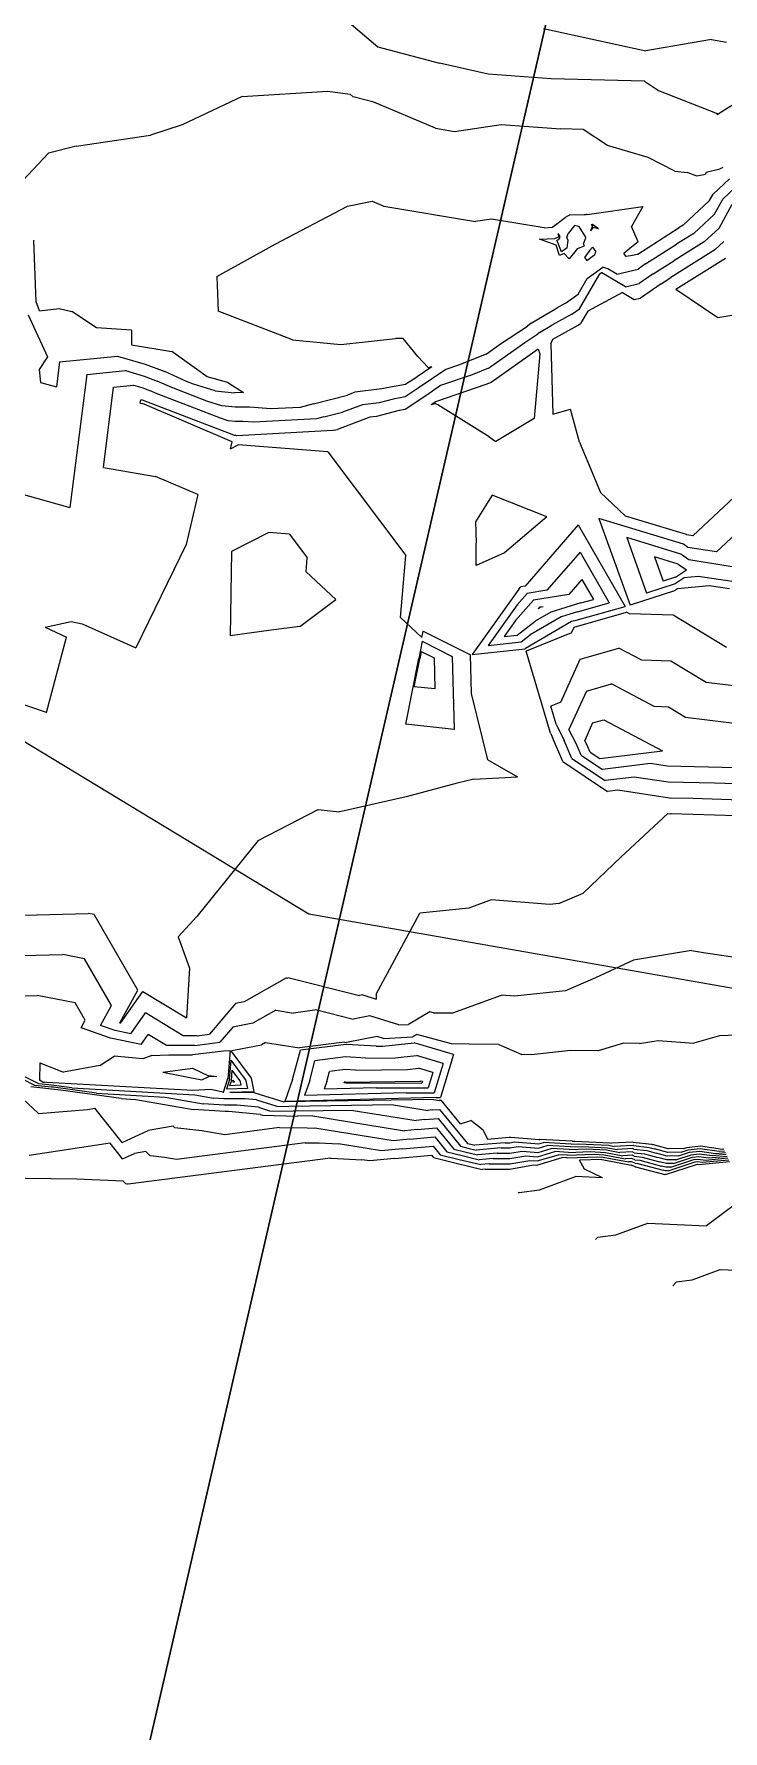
# Model space of a CAD drawing. Header units: metres. Extents: x -1120501 to 1198934, y -4928884 to 66998.
# Drawn here: x -781.3 to -688.8, y -424.5 to -196.8 of the extents above; entities that cross this region are included whole.
import ezdxf

# ---------------------------------------------------------------- set-up
doc = ezdxf.new("R2010")
doc.units = ezdxf.units.M
doc.layers.add('CL', color=5, linetype='Continuous')
doc.layers.add('Cross Sections', color=10, linetype='Continuous')
doc.layers.add('SURF2CONTOURS', color=7, linetype='Continuous', lineweight=0)

msp = doc.modelspace()

# ---------------------------------------------------------------- linework, layer by layer
at = {"color": 7, "lineweight": 0}
msp.add_circle((-684.64, 190.5), 66807.04, dxfattribs=at)
at = {"layer": 'CL', "linetype": 'Continuous', "lineweight": 0}
msp.add_lwpolyline([(-1067.58, 367.8), (-1082.93, 319.26), (-1104.11, 221.68), (-1108.39, 149.1), (-1119.85, 75.24), (-1093.53, -4.65), (-914.22, -147.32), (-825.87, -265.54), (-744.42, -314.86), (-442.72, -367.63), (-277.08, -412.37), (-43.5, -540.29), (86.31, -636.55), (247.28, -699.7), (413.51, -706.37), (555.05, -769.61), (597.29, -868.97), (635.37, -929.41), (778.63, -1023.65), (803.38, -1108.38), (824.32, -1155.97), (872.87, -1163.59)], dxfattribs=at)
at = {"layer": 'Cross Sections', "color": 1, "linetype": 'Continuous', "lineweight": 30}
msp.add_line((-774.05, -461.69), (-670.58, -13.47), dxfattribs=at)
at = {"layer": 'SURF2CONTOURS', "color": 4, "linetype": 'Continuous', "lineweight": -3}
for p, q in [((-741.13, -193.46, 255), (-735.17, -198.49, 255)), ((-735.17, -198.49, 255), (-726.89, -200.72, 255)), ((-720.37, -202.17, 255), (-726.89, -200.72, 255)), ((-711.89, -202.79, 255), (-720.37, -202.17, 255)), ((-699.38, -203.12, 255), (-711.89, -202.79, 255)), ((-699.38, -203.12, 255), (-697.48, -204.37, 255)), ((-697.48, -204.37, 255), (-689.61, -207.44, 255)), ((-686.81, -205.86, 255), (-689.59, -207.63, 255)), ((-689.61, -207.44, 255), (-689.59, -207.63, 255)), ((-690.14, -218.27, 254), (-687.94, -216.24, 254)), ((-690.62, -219.15, 254), (-690.14, -218.27, 254)), ((-748.96, -224.98, 254), (-739.25, -219.91, 254)), ((-739.25, -219.91, 254), (-735.91, -219.24, 254)), ((-735.91, -219.24, 254), (-734.37, -219.88, 254)), ((-734.37, -219.88, 254), (-722.03, -221.96, 254)), ((-707.07, -221.03, 254), (-699.6, -219.95, 254)), ((-699.6, -219.95, 254), (-701.1, -222.61, 254)), ((-694.17, -222.45, 254), (-690.62, -219.15, 254)), ((-689.35, -222.82, 253), (-687.6, -219.6, 253)), ((-719.89, -221.64, 254), (-722.03, -221.96, 254)), ((-712.84, -222.78, 254), (-719.89, -221.64, 254)), ((-712.84, -222.78, 254), (-711.72, -222.71, 254)), ((-711.71, -222.69, 254), (-711.72, -222.71, 254)), ((-711.71, -222.69, 254), (-711.69, -222.67, 254)), ((-711.69, -222.67, 254), (-710.03, -221.4, 254)), ((-709.39, -221.06, 254), (-710.03, -221.4, 254)), ((-709.39, -221.06, 254), (-709.38, -221.06, 254)), ((-709.38, -221.06, 254), (-707.44, -221, 254)), ((-707.44, -221, 254), (-707.21, -220.99, 254)), ((-707.07, -221.03, 254), (-707.21, -220.99, 254)), ((-706.35, -222.53, 254), (-706.61, -223.21, 254)), ((-706.25, -222.72, 254), (-706.61, -223.21, 254)), ((-706.48, -222.33, 254), (-706.33, -222.31, 254)), ((-706.35, -222.53, 254), (-706.48, -222.33, 254)), ((-706.33, -222.31, 254), (-705.52, -222.87, 254)), ((-706.25, -222.72, 254), (-705.52, -222.87, 254)), ((-700.21, -224.66, 254), (-701.1, -222.61, 254)), ((-700.27, -226.33, 254), (-694.69, -222.77, 254)), ((-694.17, -222.45, 254), (-694.69, -222.77, 254)), ((-691.34, -224.66, 253), (-689.35, -222.82, 253)), ((-756.76, -229.34, 254), (-748.96, -224.98, 254)), ((-700.21, -224.66, 254), (-701.32, -225.58, 254)), ((-691.34, -224.66, 253), (-695.44, -227.22, 253)), ((-701.32, -225.58, 254), (-702.13, -226.26, 254)), ((-701.84, -226.63, 254), (-702.13, -226.26, 254)), ((-700.97, -226.53, 254), (-701.84, -226.63, 254)), ((-700.35, -226.38, 254), (-700.97, -226.53, 254)), ((-700.27, -226.33, 254), (-700.35, -226.38, 254)), ((-698.18, -228.97, 253), (-695.44, -227.22, 253)), ((-695.16, -231.03, 252), (-688.5, -226.87, 252)), ((-756.76, -229.34, 254), (-756.59, -233.96, 254)), ((-708.11, -233.67, 253), (-705.38, -228.97, 253)), ((-705.38, -228.97, 253), (-705.17, -228.82, 253)), ((-705.11, -228.84, 253), (-705.17, -228.82, 253)), ((-701.91, -230.71, 253), (-705.11, -228.84, 253)), ((-698.18, -228.97, 253), (-700.06, -230.28, 253)), ((-701.91, -230.71, 253), (-700.06, -230.28, 253)), ((-695.16, -231.03, 252), (-689.54, -234.81, 252)), ((-746.61, -237.82, 254), (-756.59, -233.96, 254)), ((-709.12, -234.39, 253), (-711.81, -235.88, 253)), ((-709.12, -234.39, 253), (-708.11, -233.67, 253)), ((-689.54, -234.81, 252), (-682.08, -233.58, 252)), ((-713.46, -236.86, 253), (-711.81, -235.88, 253)), ((-746.61, -237.82, 254), (-740.13, -238.45, 254)), ((-740.13, -238.45, 254), (-732.77, -237.67, 254)), ((-731.76, -237.66, 254), (-732.77, -237.67, 254)), ((-729.79, -240.05, 254), (-731.76, -237.66, 254)), ((-720.29, -241.64, 253), (-715.43, -238.19, 253)), ((-715.43, -238.19, 253), (-713.69, -237.04, 253)), ((-713.46, -236.86, 253), (-713.69, -237.04, 253)), ((-730.86, -243.42, 254), (-727.9, -241.39, 254)), ((-728.41, -241.54, 254), (-729.79, -240.05, 254)), ((-728.41, -241.54, 254), (-727.9, -241.39, 254)), ((-774.24, -242.49, 254), (-776.5, -260.31, 254)), ((-774.24, -242.49, 254), (-769.03, -241.96, 254)), ((-769.03, -241.96, 254), (-766.53, -242.7, 254)), ((-766.53, -242.7, 254), (-764.78, -243.36, 254)), ((-762.82, -244.24, 254), (-764.78, -243.36, 254)), ((-730.86, -243.42, 254), (-731.46, -243.82, 254)), ((-722.51, -242.52, 253), (-726.73, -243.96, 253)), ((-720.29, -241.64, 253), (-722.51, -242.52, 253)), ((-767.04, -246.32, 253), (-766.99, -245.88, 253)), ((-766.99, -245.88, 253), (-766.88, -245.87, 253)), ((-766.88, -245.87, 253), (-766.83, -245.89, 253)), ((-766.83, -245.89, 253), (-766.79, -245.9, 253)), ((-766.75, -245.92, 253), (-766.79, -245.9, 253)), ((-754.47, -250.64, 253), (-766.75, -245.92, 253)), ((-758.1, -246.05, 254), (-762.82, -244.24, 254)), ((-743.81, -246.4, 254), (-739.24, -245.25, 254)), ((-738.24, -244.87, 254), (-739.24, -245.25, 254)), ((-734.61, -244.42, 254), (-738.24, -244.87, 254)), ((-733.94, -244.25, 254), (-734.61, -244.42, 254)), ((-731.46, -243.82, 254), (-733.94, -244.25, 254)), ((-728.6, -245.24, 253), (-731.51, -247.17, 253)), ((-726.73, -243.96, 253), (-728.6, -245.24, 253)), ((-767.04, -246.32, 253), (-766.76, -246.36, 253)), ((-754.73, -251.5, 253), (-766.76, -246.36, 253)), ((-756.11, -246.68, 254), (-758.1, -246.05, 254)), ((-754.3, -246.85, 254), (-756.11, -246.68, 254)), ((-752.38, -246.87, 254), (-754.3, -246.85, 254)), ((-749.51, -247.09, 254), (-752.38, -246.87, 254)), ((-745.6, -246.89, 254), (-749.51, -247.09, 254)), ((-743.81, -246.4, 254), (-745.6, -246.89, 254)), ((-736.23, -248.22, 253), (-740.56, -249.84, 253)), ((-735.35, -248.11, 253), (-736.23, -248.22, 253)), ((-732.3, -247.31, 253), (-735.35, -248.11, 253)), ((-731.51, -247.17, 253), (-732.3, -247.31, 253)), ((-741.2, -250.01, 253), (-754.09, -250.69, 253)), ((-741.02, -249.96, 253), (-741.2, -250.01, 253)), ((-741.02, -249.96, 253), (-740.56, -249.84, 253)), ((-754.94, -252.45, 253), (-754.73, -251.5, 253)), ((-754.94, -252.45, 253), (-753.92, -251.93, 253)), ((-754.38, -250.67, 253), (-754.47, -250.64, 253)), ((-754.3, -250.68, 253), (-754.38, -250.67, 253)), ((-754.22, -250.68, 253), (-754.3, -250.68, 253)), ((-754.09, -250.69, 253), (-754.22, -250.68, 253)), ((-741.87, -252.85, 253), (-753.92, -251.93, 253)), ((-741.87, -252.85, 253), (-731.38, -266.78, 253)), ((-787.77, -257.17, 254), (-776.5, -260.31, 254)), ((-694.15, -265.25, 253), (-705.48, -261.8, 253)), ((-705.48, -261.8, 253), (-701.31, -273.42, 253)), ((-683.67, -260.66, 253), (-689.68, -266.29, 253)), ((-708.26, -262.66, 253), (-715.4, -270.88, 253)), ((-708.26, -262.66, 253), (-701.95, -273.59, 253)), ((-693.54, -265.68, 253), (-694.15, -265.25, 253)), ((-689.68, -266.29, 253), (-693.54, -265.68, 253)), ((-732.13, -275.08, 253), (-731.38, -266.78, 253)), ((-694.86, -267.92, 254), (-698.03, -266.95, 254)), ((-698.03, -266.95, 254), (-696.87, -270.21, 254)), ((-695.2, -269.67, 254), (-693.72, -268.71, 254)), ((-694.86, -267.92, 254), (-693.72, -268.71, 254)), ((-716.24, -271.29, 253), (-715.96, -270.97, 253)), ((-715.4, -270.88, 253), (-715.96, -270.97, 253)), ((-707.77, -269.98, 254), (-709.52, -271.99, 254)), ((-707.77, -269.98, 254), (-706.23, -272.66, 254)), ((-695.2, -269.67, 254), (-696.87, -270.21, 254)), ((-690.7, -270.83, 253), (-694.95, -271.24, 253)), ((-687.97, -271.22, 253), (-690.7, -270.83, 253)), ((-716.24, -271.29, 253), (-722.49, -280.04, 253)), ((-716.68, -275.5, 254), (-714.27, -272.77, 254)), ((-709.52, -271.99, 254), (-714.27, -272.77, 254)), ((-707.91, -273.13, 254), (-711.96, -274.35, 254)), ((-707.91, -273.13, 254), (-706.23, -272.66, 254)), ((-695.34, -271.49, 253), (-701.31, -273.42, 253)), ((-694.95, -271.24, 253), (-695.34, -271.49, 253)), ((-729.24, -277.76, 253), (-732.13, -275.08, 253)), ((-716.68, -275.5, 254), (-718.2, -277.63, 254)), ((-711.96, -274.35, 254), (-714.06, -275.58, 254)), ((-708.85, -275.52, 253), (-709.15, -275.61, 253)), ((-708.85, -275.52, 253), (-701.95, -273.59, 253)), ((-708.8, -276.38, 253), (-701.79, -274.37, 253)), ((-701.39, -274.58, 253), (-701.79, -274.37, 253)), ((-695.53, -274.78, 253), (-701.39, -274.58, 253)), ((-688.34, -279.11, 253), (-695.53, -274.78, 253)), ((-729.24, -277.76, 253), (-729.07, -276.91, 253)), ((-729.07, -276.91, 253), (-722.72, -280.11, 253)), ((-718.2, -277.63, 254), (-716.47, -277.45, 254)), ((-716.47, -277.45, 254), (-714.06, -275.58, 254)), ((-709.15, -275.61, 253), (-715.34, -279.23, 253)), ((-709.15, -277.16, 253), (-715.23, -279.62, 253)), ((-709.15, -277.16, 253), (-708.8, -276.38, 253)), ((-729.32, -279.66, 254), (-729.51, -280.64, 254)), ((-729.32, -279.66, 254), (-727.6, -280.52, 254)), ((-722.58, -285.29, 253), (-722.72, -280.11, 253)), ((-722.49, -280.04, 253), (-715.39, -279.27, 253)), ((-715.39, -279.27, 253), (-715.34, -279.23, 253)), ((-712, -290.6, 253), (-715.23, -279.62, 253)), ((-730.26, -284.39, 254), (-729.51, -280.64, 254)), ((-727.6, -280.52, 254), (-727.5, -284.68, 254)), ((-727.5, -284.68, 254), (-730.26, -284.39, 254)), ((-707.15, -284.95, 254), (-703.8, -283.99, 254)), ((-698.06, -287.04, 254), (-703.8, -283.99, 254)), ((-720.41, -294.2, 253), (-722.58, -285.29, 253)), ((-707.15, -284.95, 254), (-709.5, -290.13, 254)), ((-696.16, -287.1, 254), (-698.06, -287.04, 254)), ((-693.84, -288.5, 254), (-696.16, -287.1, 254)), ((-685.13, -289.59, 254), (-693.84, -288.5, 254)), ((-712, -290.6, 253), (-711.72, -291.17, 253)), ((-710.33, -294.42, 253), (-711.72, -291.17, 253)), ((-708.55, -292.01, 254), (-709.5, -290.13, 254)), ((-707.88, -293.57, 254), (-708.55, -292.01, 254)), ((-707.88, -293.57, 254), (-705.01, -295.49, 254)), ((-720.41, -294.2, 253), (-716.42, -296.45, 253)), ((-710.33, -294.42, 253), (-704.31, -298.44, 253)), ((-698.56, -294.7, 254), (-705.01, -295.49, 254)), ((-696.33, -295.03, 254), (-698.56, -294.7, 254)), ((-687.09, -295.28, 254), (-696.33, -295.03, 254)), ((-724.53, -297.32, 253), (-731.37, -299.14, 253)), ((-722.28, -296.79, 253), (-724.53, -297.32, 253)), ((-722.28, -296.79, 253), (-716.42, -296.45, 253)), ((-702.94, -298.27, 253), (-704.31, -298.44, 253)), ((-696.02, -299.31, 253), (-702.94, -298.27, 253)), ((-731.37, -299.14, 253), (-739.84, -301.08, 253)), ((-692.9, -299.39, 253), (-696.02, -299.31, 253)), ((-686.44, -299.6, 253), (-692.9, -299.39, 253)), ((-751.2, -305, 253), (-743.18, -300.83, 253)), ((-743.18, -300.83, 253), (-740.35, -301.16, 253)), ((-739.84, -301.08, 253), (-740.35, -301.16, 253)), ((-751.2, -305, 253), (-759.46, -315.19, 253)), ((-786.1, -315.12, 253), (-774.03, -314.79, 253)), ((-773.25, -314.94, 253), (-774.03, -314.79, 253)), ((-767.37, -325.11, 253), (-773.25, -314.94, 253)), ((-761.96, -317.92, 253), (-759.46, -315.19, 253)), ((-761.96, -317.92, 253), (-760.44, -322.14, 253)), ((-700.84, -321.07, 252), (-705.92, -323.46, 252)), ((-693.06, -319.78, 252), (-700.84, -321.07, 252)), ((-693.06, -319.78, 252), (-691.19, -320.08, 252)), ((-691.19, -320.08, 252), (-685.05, -320.97, 252)), ((-760.44, -322.14, 253), (-760.83, -328.82, 253)), ((-769.78, -329.49, 253), (-767.37, -325.11, 253)), ((-769.7, -329.51, 253), (-766.72, -325.26, 253)), ((-766.72, -325.26, 253), (-760.83, -328.82, 253)), ((-709.96, -325.17, 252), (-716.81, -325.89, 252)), ((-705.92, -323.46, 252), (-709.96, -325.17, 252)), ((-783.22, -325.86, 252), (-780.88, -325.8, 252)), ((-775.8, -326.79, 252), (-780.88, -325.8, 252)), ((-774.44, -329.14, 252), (-775.8, -326.79, 252)), ((-748.84, -327.79, 252), (-751.92, -329.54, 252)), ((-748.84, -327.79, 252), (-746.48, -328.16, 252)), ((-743.34, -327.75, 252), (-746.48, -328.16, 252)), ((-743.34, -327.75, 252), (-738.49, -328.97, 252)), ((-725.08, -328.14, 252), (-718.55, -325.76, 252)), ((-716.81, -325.89, 252), (-718.55, -325.76, 252)), ((-775, -330.15, 252), (-774.44, -329.14, 252)), ((-771.06, -331.52, 252), (-775, -330.15, 252)), ((-769.74, -329.5, 253), (-769.78, -329.49, 253)), ((-769.7, -329.51, 253), (-769.74, -329.5, 253)), ((-754.64, -330.05, 252), (-756.37, -332.09, 252)), ((-751.92, -329.54, 252), (-754.64, -330.05, 252)), ((-736.21, -328.52, 252), (-738.49, -328.97, 252)), ((-732.35, -329.76, 252), (-736.21, -328.52, 252)), ((-732.35, -329.76, 252), (-731.03, -329.68, 252)), ((-728.18, -327.99, 252), (-731.03, -329.68, 252)), ((-727.69, -328.13, 252), (-728.18, -327.99, 252)), ((-727.69, -328.13, 252), (-725.08, -328.14, 252)), ((-766.91, -332.37, 252), (-771.06, -331.52, 252)), ((-766.91, -332.37, 252), (-765.97, -331.03, 252)), ((-763.53, -332.5, 252), (-765.97, -331.03, 252)), ((-759.71, -332.51, 252), (-756.37, -332.09, 252)), ((-759.71, -332.51, 252), (-763.53, -332.5, 252)), ((-755.05, -337.09, 252), (-754.86, -334.47, 252)), ((-752.92, -337.06, 252), (-754.86, -334.47, 252)), ((-744.3, -337.21, 252), (-743.6, -334.58, 252)), ((-739.48, -334.06, 252), (-743.6, -334.58, 252)), ((-736.76, -334.21, 252), (-739.48, -334.06, 252)), ((-736.76, -334.21, 252), (-732.84, -334.16, 252)), ((-732.84, -334.16, 252), (-729.98, -333.87, 252)), ((-726.4, -334.92, 252), (-729.98, -333.87, 252)), ((-780.67, -337.65, 252), (-783.08, -336.45, 252)), ((-764, -336.1, 251), (-760.02, -335.58, 251)), ((-764, -336.1, 251), (-758.79, -337.11, 251)), ((-760.02, -335.58, 251), (-757.89, -336.6, 251)), ((-758.79, -337.11, 251), (-757.84, -336.66, 251)), ((-757.89, -336.6, 251), (-757.83, -336.6, 251)), ((-756.77, -336.73, 251), (-757.84, -336.66, 251)), ((-756.77, -336.73, 251), (-757.83, -336.6, 251)), ((-726.4, -334.92, 252), (-727.59, -338.86, 252)), ((-778.15, -338.46, 253), (-781.75, -338.08, 253)), ((-779.76, -337.74, 252), (-780.67, -337.65, 252)), ((-779.31, -337.78, 252), (-779.76, -337.74, 252)), ((-776.25, -338.21, 252), (-779.31, -337.78, 252)), ((-778.05, -338.47, 253), (-778.15, -338.46, 253)), ((-769.61, -339.65, 253), (-778.05, -338.47, 253)), ((-776.25, -338.21, 252), (-759.74, -339.12, 252)), ((-759.74, -339.12, 252), (-757.23, -339.57, 252)), ((-755.05, -337.09, 252), (-755.48, -338.37, 252)), ((-752.67, -338.29, 252), (-755.48, -338.37, 252)), ((-754.59, -337.36, 253), (-754.62, -337.45, 253)), ((-754.43, -337.44, 253), (-754.62, -337.45, 253)), ((-754.59, -337.36, 253), (-754.58, -337.18, 253)), ((-754.45, -337.36, 253), (-754.58, -337.18, 253)), ((-754.45, -337.36, 253), (-754.43, -337.44, 253)), ((-752.92, -337.06, 252), (-752.67, -338.29, 252)), ((-744.3, -337.21, 252), (-745.01, -339.21, 252)), ((-731.37, -338.85, 252), (-745.01, -339.21, 252)), ((-739.69, -337.49, 253), (-739.7, -337.54, 253)), ((-739.4, -337.53, 253), (-739.7, -337.54, 253)), ((-739.69, -337.49, 253), (-739.67, -337.44, 253)), ((-739.58, -337.42, 253), (-739.67, -337.44, 253)), ((-739.52, -337.43, 253), (-739.58, -337.42, 253)), ((-739.52, -337.43, 253), (-729.53, -337.3, 253)), ((-739.4, -337.53, 253), (-729.24, -337.57, 253)), ((-731.37, -338.85, 252), (-727.59, -338.86, 252)), ((-729.53, -337.3, 253), (-729.38, -337.29, 253)), ((-729.18, -337.35, 253), (-729.38, -337.29, 253)), ((-729.18, -337.35, 253), (-729.24, -337.57, 253)), ((-769.61, -339.65, 253), (-767.65, -339.76, 253)), ((-767.65, -339.76, 253), (-759.96, -341.11, 253)), ((-755.66, -341.38, 253), (-759.96, -341.11, 253)), ((-755.82, -339.66, 252), (-757.23, -339.57, 252)), ((-752.95, -339.69, 252), (-755.82, -339.66, 252)), ((-755.2, -341.39, 253), (-755.66, -341.38, 253)), ((-750.94, -341.76, 253), (-755.2, -341.39, 253)), ((-751.43, -339.83, 252), (-752.95, -339.69, 252)), ((-751.43, -339.83, 252), (-748.72, -340.67, 252)), ((-748.72, -340.67, 252), (-747.12, -340.71, 252)), ((-733.04, -340.49, 252), (-747.12, -340.71, 252)), ((-733.04, -340.49, 252), (-728.45, -341.24, 252)), ((-727.82, -341.17, 252), (-728.45, -341.24, 252)), ((-727.82, -341.17, 252), (-726.86, -341.09, 252)), ((-726.86, -341.09, 252), (-723.13, -345.66, 252)), ((-750.94, -341.76, 253), (-750.63, -341.86, 253)), ((-750.63, -341.86, 253), (-745.93, -341.98, 253)), ((-743.89, -341.95, 253), (-745.93, -341.98, 253)), ((-743.89, -341.95, 253), (-731.57, -343.95, 253)), ((-729.87, -343.77, 253), (-731.57, -343.95, 253)), ((-729.87, -343.77, 253), (-727.3, -343.55, 253)), ((-727.3, -343.55, 253), (-724.96, -346.42, 253)), ((-771.08, -345.64, 254), (-781.96, -347.28, 254)), ((-769.41, -347.73, 254), (-771.08, -345.64, 254)), ((-744.93, -345.6, 254), (-762.19, -347.81, 254)), ((-744.93, -345.6, 254), (-743.03, -345.6, 254)), ((-743.03, -345.6, 254), (-740.46, -345.72, 254)), ((-734.68, -346.66, 254), (-740.46, -345.72, 254)), ((-731.91, -346.37, 254), (-727.74, -346.01, 254)), ((-727.74, -346.01, 254), (-726.79, -347.17, 254)), ((-723.13, -345.66, 252), (-722.68, -345.77, 252)), ((-722.68, -345.77, 252), (-722.16, -345.9, 252)), ((-718.07, -345.56, 252), (-722.16, -345.9, 252)), ((-718.07, -345.56, 252), (-717.43, -345.56, 252)), ((-717.43, -345.56, 252), (-716.81, -345.45, 252)), ((-716.81, -345.45, 252), (-713.56, -345.72, 252)), ((-713.56, -345.72, 252), (-712.92, -345.53, 252)), ((-709.2, -345.74, 252), (-712.92, -345.53, 252)), ((-709.2, -345.74, 252), (-708.21, -345.7, 252)), ((-708.21, -345.7, 252), (-704.17, -345.91, 252)), ((-704.17, -345.91, 252), (-703.43, -346.05, 252)), ((-700.95, -345.92, 252), (-703.43, -346.05, 252)), ((-700.85, -345.96, 252), (-700.95, -345.92, 252)), ((-700.85, -345.96, 252), (-698.74, -346.2, 252)), ((-769.41, -347.73, 254), (-767.82, -347, 254)), ((-766.28, -346.74, 254), (-767.82, -347, 254)), ((-766.28, -346.74, 254), (-765.7, -347.33, 254)), ((-763.79, -347.53, 254), (-765.7, -347.33, 254)), ((-762.19, -347.81, 254), (-763.79, -347.53, 254)), ((-731.91, -346.37, 254), (-734.68, -346.66, 254)), ((-726.79, -347.17, 254), (-724.25, -347.81, 254)), ((-724.96, -346.42, 253), (-723.46, -346.79, 253)), ((-724.25, -347.81, 254), (-721.35, -348.5, 254)), ((-723.46, -346.79, 253), (-721.76, -347.2, 253)), ((-719.14, -346.98, 253), (-721.76, -347.2, 253)), ((-720.21, -348.41, 254), (-721.35, -348.5, 254)), ((-720.21, -348.41, 254), (-717.45, -348.41, 254)), ((-719.14, -346.98, 253), (-717.44, -346.98, 253)), ((-717.45, -348.41, 254), (-714.77, -347.93, 254)), ((-717.44, -346.98, 253), (-715.79, -346.69, 253)), ((-715.79, -346.69, 253), (-713.66, -346.87, 253)), ((-714.77, -347.93, 254), (-713.76, -348.01, 254)), ((-713.76, -348.01, 254), (-710.91, -347.17, 254)), ((-713.66, -346.87, 253), (-711.91, -346.35, 253)), ((-709.44, -346.48, 253), (-711.91, -346.35, 253)), ((-709.68, -347.23, 254), (-710.91, -347.17, 254)), ((-709.68, -347.23, 254), (-706.13, -347.11, 254)), ((-709.44, -346.48, 253), (-707.17, -346.4, 253)), ((-705.08, -347.81, 255), (-708.1, -347.92, 255)), ((-707.42, -349.1, 255), (-708.1, -347.92, 255)), ((-707.17, -346.4, 253), (-704.46, -346.54, 253)), ((-706.13, -347.11, 254), (-704.76, -347.18, 254)), ((-705.08, -347.81, 255), (-705.05, -347.81, 255)), ((-705.05, -347.81, 255), (-701.14, -348.57, 255)), ((-704.76, -347.18, 254), (-701.9, -347.73, 254)), ((-704.46, -346.54, 253), (-702.67, -346.89, 253)), ((-701.01, -346.8, 253), (-702.67, -346.89, 253)), ((-701.06, -347.68, 254), (-701.9, -347.73, 254)), ((-700.68, -347.84, 254), (-701.06, -347.68, 254)), ((-700.77, -346.9, 253), (-701.01, -346.8, 253)), ((-700.77, -346.9, 253), (-699.36, -347.06, 253)), ((-700.68, -347.84, 254), (-699.97, -347.92, 254)), ((-699.97, -347.92, 254), (-697.1, -348.69, 254)), ((-699.36, -347.06, 253), (-697.57, -347.54, 253)), ((-698.74, -346.2, 252), (-698.03, -346.39, 252)), ((-696.25, -346.87, 252), (-698.03, -346.39, 252)), ((-696.37, -347.86, 253), (-697.57, -347.54, 253)), ((-695.14, -347.84, 253), (-696.37, -347.86, 253)), ((-694.44, -346.84, 252), (-696.25, -346.87, 252)), ((-695.84, -348.84, 254), (-692.75, -347.82, 254)), ((-695.14, -347.84, 253), (-693.12, -347.17, 253)), ((-694.44, -346.84, 252), (-693.49, -346.52, 252)), ((-693.49, -346.52, 252), (-691.89, -346.34, 252)), ((-693.12, -347.17, 253), (-692.02, -347.05, 253)), ((-692.75, -347.82, 254), (-692.14, -347.75, 254)), ((-692.14, -347.75, 254), (-691.18, -347.89, 254)), ((-692.09, -348.48, 255), (-687.95, -348.08, 255)), ((-692.02, -347.05, 253), (-690.27, -347.3, 253)), ((-691.89, -346.34, 252), (-689.36, -346.71, 252)), ((-691.18, -347.89, 254), (-688.17, -347.6, 254)), ((-690.27, -347.3, 253), (-688.39, -347.12, 253)), ((-689.36, -346.71, 252), (-688.61, -346.64, 252)), ((-713.47, -351.89, 255), (-708.63, -350.12, 255)), ((-705.01, -350.28, 255), (-708.63, -350.12, 255)), ((-705.01, -350.28, 255), (-707.42, -349.1, 255)), ((-701.12, -348.57, 255), (-701.14, -348.57, 255)), ((-700.6, -348.78, 255), (-701.12, -348.57, 255)), ((-700.6, -348.78, 255), (-700.59, -348.78, 255)), ((-700.59, -348.78, 255), (-696.64, -349.83, 255)), ((-696.48, -348.86, 254), (-697.1, -348.69, 254)), ((-696.59, -349.85, 255), (-696.64, -349.83, 255)), ((-696.54, -349.85, 255), (-696.59, -349.85, 255)), ((-696.54, -349.85, 255), (-692.39, -348.47, 255)), ((-695.84, -348.84, 254), (-696.48, -348.86, 254)), ((-692.39, -348.47, 255), (-692.27, -348.46, 255)), ((-692.27, -348.46, 255), (-692.09, -348.48, 255)), ((-716.2, -352.25, 255), (-716.3, -352.35, 255)), ((-716.2, -352.25, 255), (-713.47, -351.89, 255)), ((-695.07, -364.23, 256), (-695.58, -364.78, 256)), ((-695.07, -364.23, 256), (-692.95, -363.95, 256)), ((-692.95, -363.95, 256), (-689.19, -362.58, 256)), ((-689.19, -362.58, 256), (-682.33, -362.88, 256))]:
    msp.add_line(p, q, dxfattribs=at)
at = {"layer": 'SURF2CONTOURS', "color": 2, "linetype": 'Continuous', "lineweight": -3}
for p, q in [((-712.94, -196.07, 255.5), (-699.19, -199.05, 255.5)), ((-690.38, -197.54, 255.5), (-699.19, -199.05, 255.5)), ((-690.38, -197.54, 255.5), (-688.37, -197.9, 255.5)), ((-753.35, -205.19, 254.5), (-741.87, -204.44, 254.5)), ((-741.87, -204.44, 254.5), (-738.88, -204.84, 254.5)), ((-738.88, -204.84, 254.5), (-738.45, -205.21, 254.5)), ((-753.35, -205.19, 254.5), (-761.4, -208.96, 254.5)), ((-735.7, -205.95, 254.5), (-738.45, -205.21, 254.5)), ((-727.41, -209.42, 254.5), (-735.7, -205.95, 254.5)), ((-761.4, -208.96, 254.5), (-765.69, -210.36, 254.5)), ((-727.41, -209.42, 254.5), (-724.85, -209.85, 254.5)), ((-724.85, -209.85, 254.5), (-718.62, -208.93, 254.5)), ((-718.62, -208.93, 254.5), (-710.61, -209.52, 254.5)), ((-775.63, -211.82, 254.5), (-765.69, -210.36, 254.5)), ((-707.61, -209.6, 254.5), (-710.61, -209.52, 254.5)), ((-704.32, -211.76, 254.5), (-707.61, -209.6, 254.5)), ((-698.88, -213.37, 254.5), (-704.32, -211.76, 254.5)), ((-783.47, -217.15, 254.5), (-779.36, -212.76, 254.5)), ((-775.63, -211.82, 254.5), (-779.36, -212.76, 254.5)), ((-695.3, -215.21, 254.5), (-698.88, -213.37, 254.5)), ((-695.3, -215.21, 254.5), (-693.63, -215.38, 254.5)), ((-692.99, -215.6, 254.5), (-693.63, -215.38, 254.5)), ((-692.99, -215.6, 254.5), (-692.35, -215.83, 254.5)), ((-692.35, -215.83, 254.5), (-691.17, -215.59, 254.5)), ((-691.11, -215.31, 254.5), (-691.17, -215.59, 254.5)), ((-691.11, -215.31, 254.5), (-689.27, -214.88, 254.5)), ((-689.27, -214.88, 254.5), (-688.82, -214.67, 254.5)), ((-688.87, -218.94, 253.5), (-687.16, -217.35, 253.5)), ((-689.99, -220.98, 253.5), (-688.87, -218.94, 253.5)), ((-708.75, -222.48, 253.5), (-709.63, -223.55, 253.5)), ((-708.17, -222.6, 253.5), (-708.75, -222.48, 253.5)), ((-708.17, -222.6, 253.5), (-707.26, -224.13, 253.5)), ((-692.75, -223.56, 253.5), (-689.99, -220.98, 253.5)), ((-781.02, -232.73, 254.5), (-781.32, -224.44, 254.5)), ((-713.48, -224.32, 253.5), (-711.41, -224.21, 253.5)), ((-711.23, -225.13, 253.5), (-713.48, -224.32, 253.5)), ((-711.41, -224.21, 253.5), (-710.87, -224, 253.5)), ((-710.77, -226.49, 253.5), (-711.23, -225.13, 253.5)), ((-711.14, -224.49, 253.5), (-710.71, -224.19, 253.5)), ((-711, -224.75, 253.5), (-711.14, -224.49, 253.5)), ((-710.51, -226.03, 253.5), (-711, -224.75, 253.5)), ((-710.98, -223.56, 253.5), (-710.87, -224, 253.5)), ((-710.98, -223.56, 253.5), (-710.75, -223.98, 253.5)), ((-710.71, -224.19, 253.5), (-710.75, -223.98, 253.5)), ((-709.78, -224.11, 253.5), (-709.63, -223.55, 253.5)), ((-709.63, -224.5, 253.5), (-709.78, -224.11, 253.5)), ((-709.76, -225.5, 253.5), (-709.63, -224.5, 253.5)), ((-708.34, -225.59, 253.5), (-707.4, -225.22, 253.5)), ((-707.57, -224.94, 253.5), (-707.26, -224.13, 253.5)), ((-707.4, -225.22, 253.5), (-707.57, -224.94, 253.5)), ((-706.36, -225.39, 253.5), (-706.69, -225.81, 253.5)), ((-706.36, -225.39, 253.5), (-705.9, -226.03, 253.5)), ((-699.23, -227.65, 253.5), (-695.06, -225, 253.5)), ((-692.75, -223.56, 253.5), (-695.06, -225, 253.5)), ((-689.92, -225.77, 252.5), (-688.72, -224.65, 252.5)), ((-710.17, -226.22, 253.5), (-710.77, -226.49, 253.5)), ((-709.76, -225.5, 253.5), (-710.51, -226.03, 253.5)), ((-710.17, -226.22, 253.5), (-709.46, -226.95, 253.5)), ((-708.34, -225.59, 253.5), (-709.46, -226.95, 253.5)), ((-706.69, -225.81, 253.5), (-707.41, -226.76, 253.5)), ((-707.41, -226.76, 253.5), (-707.09, -227.17, 253.5)), ((-707.09, -227.17, 253.5), (-706.04, -226.36, 253.5)), ((-706.04, -226.36, 253.5), (-705.9, -226.03, 253.5)), ((-699.23, -227.65, 253.5), (-700.21, -228.33, 253.5)), ((-689.92, -225.77, 252.5), (-695.82, -229.45, 252.5)), ((-708.26, -231.68, 253.5), (-707.06, -229.61, 253.5)), ((-707.06, -229.61, 253.5), (-704.96, -228.07, 253.5)), ((-704.29, -228.31, 253.5), (-704.96, -228.07, 253.5)), ((-703.09, -229.01, 253.5), (-704.29, -228.31, 253.5)), ((-703.09, -229.01, 253.5), (-700.21, -228.33, 253.5)), ((-697.14, -230.29, 252.5), (-695.82, -229.45, 252.5)), ((-709.98, -232.91, 253.5), (-708.26, -231.68, 253.5)), ((-702.33, -231.48, 252.5), (-706.99, -233.99, 252.5)), ((-702.33, -231.48, 252.5), (-700.73, -232.42, 252.5)), ((-700.73, -232.42, 252.5), (-699.92, -232.22, 252.5)), ((-697.14, -230.29, 252.5), (-699.92, -232.22, 252.5)), ((-782.08, -234.48, 254.5), (-779.5, -240.11, 254.5)), ((-780.59, -233.95, 254.5), (-781.02, -232.73, 254.5)), ((-780.59, -233.95, 254.5), (-777.91, -233.63, 254.5)), ((-777.91, -233.63, 254.5), (-776.24, -234.03, 254.5)), ((-772.94, -236.2, 254.5), (-776.24, -234.03, 254.5)), ((-714.56, -235.6, 253.5), (-711.1, -233.53, 253.5)), ((-709.98, -232.91, 253.5), (-711.1, -233.53, 253.5)), ((-706.99, -233.99, 252.5), (-707.95, -235.65, 252.5)), ((-768.21, -236.55, 254.5), (-772.94, -236.2, 254.5)), ((-768.21, -236.55, 254.5), (-768.2, -238.52, 254.5)), ((-718.7, -238.38, 253.5), (-715.05, -235.98, 253.5)), ((-714.56, -235.6, 253.5), (-715.05, -235.98, 253.5)), ((-711.67, -237.75, 252.5), (-708.26, -235.87, 252.5)), ((-708.26, -235.87, 252.5), (-707.95, -235.65, 252.5)), ((-768.2, -238.52, 254.5), (-762.8, -239.39, 254.5)), ((-720.61, -239.74, 253.5), (-718.7, -238.38, 253.5)), ((-713.66, -239.06, 252.5), (-719.96, -243.54, 252.5)), ((-713.66, -239.06, 252.5), (-713.41, -239.71, 252.5)), ((-711.93, -238.38, 252.5), (-711.67, -237.75, 252.5)), ((-711.93, -238.38, 252.5), (-711.66, -247.79, 252.5)), ((-779.5, -240.11, 254.5), (-780.62, -241.83, 254.5)), ((-777.87, -240.79, 254.5), (-778.29, -244.14, 254.5)), ((-777.87, -240.79, 254.5), (-770.11, -240.01, 254.5)), ((-770.11, -240.01, 254.5), (-766.38, -241.11, 254.5)), ((-766.38, -241.11, 254.5), (-763.77, -242.09, 254.5)), ((-758.07, -242.77, 254.5), (-762.8, -239.39, 254.5)), ((-724.35, -241.22, 253.5), (-726.03, -241.79, 253.5)), ((-720.61, -239.74, 253.5), (-724.35, -241.22, 253.5)), ((-713.41, -239.71, 252.5), (-714.17, -248.4, 252.5)), ((-780.62, -241.83, 254.5), (-780.42, -243.55, 254.5)), ((-780.42, -243.55, 254.5), (-778.29, -244.14, 254.5)), ((-760.85, -243.4, 254.5), (-763.77, -242.09, 254.5)), ((-759.91, -243.76, 254.5), (-760.85, -243.4, 254.5)), ((-755.29, -243.53, 254.5), (-758.07, -242.77, 254.5)), ((-755.29, -243.53, 254.5), (-753.21, -244.88, 254.5)), ((-726.03, -241.79, 253.5), (-729.73, -244.33, 253.5)), ((-719.96, -243.54, 252.5), (-720.68, -243.82, 252.5)), ((-771.98, -254.95, 253.5), (-770.62, -244.18, 253.5)), ((-770.62, -244.18, 253.5), (-767.96, -243.92, 253.5)), ((-767.96, -243.92, 253.5), (-766.68, -244.29, 253.5)), ((-766.68, -244.29, 253.5), (-765.79, -244.63, 253.5)), ((-764.78, -245.08, 253.5), (-765.79, -244.63, 253.5)), ((-756.28, -248.35, 253.5), (-764.78, -245.08, 253.5)), ((-756.98, -244.69, 254.5), (-759.91, -243.76, 254.5)), ((-756.98, -244.69, 254.5), (-754.39, -244.93, 254.5)), ((-753.21, -244.88, 254.5), (-754.39, -244.93, 254.5)), ((-733.12, -245.78, 253.5), (-734.98, -246.27, 253.5)), ((-731.49, -245.49, 253.5), (-733.12, -245.78, 253.5)), ((-729.73, -244.33, 253.5), (-731.49, -245.49, 253.5)), ((-720.68, -243.82, 252.5), (-727.44, -246.13, 252.5)), ((-742.42, -248.18, 253.5), (-743.4, -248.45, 253.5)), ((-742.42, -248.18, 253.5), (-739.9, -247.54, 253.5)), ((-737.23, -246.55, 253.5), (-739.9, -247.54, 253.5)), ((-734.98, -246.27, 253.5), (-737.23, -246.55, 253.5)), ((-728.02, -246.52, 252.5), (-727.47, -246.15, 252.5)), ((-728.02, -246.52, 252.5), (-727.46, -246.37, 252.5)), ((-727.44, -246.13, 252.5), (-727.47, -246.15, 252.5)), ((-727.12, -246.53, 252.5), (-727.46, -246.37, 252.5)), ((-720.21, -250.85, 252.5), (-727.12, -246.53, 252.5)), ((-711.66, -247.79, 252.5), (-709.31, -247.12, 252.5)), ((-708.11, -251.57, 252.5), (-709.31, -247.12, 252.5)), ((-755.25, -248.68, 253.5), (-756.28, -248.35, 253.5)), ((-754.3, -248.77, 253.5), (-755.25, -248.68, 253.5)), ((-753.3, -248.77, 253.5), (-754.3, -248.77, 253.5)), ((-751.8, -248.89, 253.5), (-753.3, -248.77, 253.5)), ((-743.4, -248.45, 253.5), (-751.8, -248.89, 253.5)), ((-714.17, -248.4, 252.5), (-719.31, -251.46, 252.5)), ((-720.21, -250.85, 252.5), (-719.31, -251.46, 252.5)), ((-708.11, -251.57, 252.5), (-705.29, -258.3, 252.5)), ((-771.98, -254.95, 253.5), (-765.01, -256.15, 253.5)), ((-759.33, -258.58, 253.5), (-765.01, -256.15, 253.5)), ((-683.38, -255.22, 252.5), (-692.89, -264.13, 252.5)), ((-759.33, -258.58, 253.5), (-760.87, -265.29, 253.5)), ((-719.8, -258.66, 252.5), (-722.03, -262.24, 252.5)), ((-712.49, -261.56, 252.5), (-719.8, -258.66, 252.5)), ((-705.29, -258.3, 252.5), (-701.97, -261.43, 252.5)), ((-712.49, -261.56, 252.5), (-718.14, -266.4, 252.5)), ((-701.97, -261.43, 252.5), (-693.79, -263.92, 252.5)), ((-749.78, -263.68, 253.5), (-754.79, -266.21, 253.5)), ((-747.03, -263.89, 253.5), (-749.78, -263.68, 253.5)), ((-747.03, -263.89, 253.5), (-744.63, -267.07, 253.5)), ((-722.03, -262.24, 252.5), (-721.97, -265.08, 252.5)), ((-693.67, -264.01, 252.5), (-693.79, -263.92, 252.5)), ((-692.89, -264.13, 252.5), (-693.67, -264.01, 252.5)), ((-760.87, -265.29, 253.5), (-767.62, -279.16, 253.5)), ((-754.79, -266.21, 253.5), (-755, -277.53, 253.5)), ((-721.98, -268.1, 252.5), (-721.97, -265.08, 252.5)), ((-718.14, -266.4, 252.5), (-721.98, -268.1, 252.5)), ((-708.02, -266.32, 253.5), (-712.46, -271.44, 253.5)), ((-708.02, -266.32, 253.5), (-704.09, -273.12, 253.5)), ((-694.5, -266.59, 253.5), (-701.75, -264.37, 253.5)), ((-701.75, -264.37, 253.5), (-699.09, -271.81, 253.5)), ((-744.8, -268.97, 253.5), (-744.63, -267.07, 253.5)), ((-693.41, -267.35, 253.5), (-694.5, -266.59, 253.5)), ((-686.46, -268.45, 253.5), (-693.41, -267.35, 253.5)), ((-744.8, -268.97, 253.5), (-740.8, -272.67, 253.5)), ((-695.27, -270.58, 253.5), (-699.09, -271.81, 253.5)), ((-694.03, -269.78, 253.5), (-695.27, -270.58, 253.5)), ((-692.17, -269.6, 253.5), (-694.03, -269.78, 253.5)), ((-685.75, -270.51, 253.5), (-692.17, -269.6, 253.5)), ((-745.63, -276.3, 253.5), (-740.8, -272.67, 253.5)), ((-716.46, -273.39, 253.5), (-715.11, -271.87, 253.5)), ((-712.46, -271.44, 253.5), (-715.11, -271.87, 253.5)), ((-708.38, -274.33, 253.5), (-704.09, -273.12, 253.5)), ((-716.46, -273.39, 253.5), (-720.34, -278.84, 253.5)), ((-710.55, -274.98, 253.5), (-714.7, -277.4, 253.5)), ((-713.42, -273.67, 254.5), (-713.65, -273.93, 254.5)), ((-713.42, -273.75, 254.5), (-713.65, -273.93, 254.5)), ((-713.42, -273.67, 254.5), (-712.97, -273.6, 254.5)), ((-713.36, -273.71, 254.5), (-713.42, -273.75, 254.5)), ((-713.36, -273.71, 254.5), (-712.97, -273.6, 254.5)), ((-708.38, -274.33, 253.5), (-710.55, -274.98, 253.5)), ((-779.8, -276.37, 253.5), (-776.33, -275.61, 253.5)), ((-779.8, -276.37, 253.5), (-776.96, -277.73, 253.5)), ((-779.62, -287.84, 253.5), (-776.96, -277.73, 253.5)), ((-776.33, -275.61, 253.5), (-774.85, -275.94, 253.5)), ((-774.85, -275.94, 253.5), (-767.62, -279.16, 253.5)), ((-749.47, -276.78, 253.5), (-755, -277.53, 253.5)), ((-745.63, -276.3, 253.5), (-749.47, -276.78, 253.5)), ((-715.93, -278.36, 253.5), (-714.7, -277.4, 253.5)), ((-729.19, -278.28, 253.5), (-729.65, -280.59, 253.5)), ((-729.19, -278.28, 253.5), (-725.16, -280.32, 253.5)), ((-720.34, -278.84, 253.5), (-715.93, -278.36, 253.5)), ((-707.98, -280.66, 253.5), (-702.8, -279.18, 253.5)), ((-699.73, -280.81, 253.5), (-702.8, -279.18, 253.5)), ((-731.42, -289.42, 253.5), (-729.65, -280.59, 253.5)), ((-725.16, -280.32, 253.5), (-724.91, -290.12, 253.5)), ((-710.59, -286.43, 253.5), (-707.98, -280.66, 253.5)), ((-695.84, -280.94, 253.5), (-699.73, -280.81, 253.5)), ((-691.09, -283.81, 253.5), (-695.84, -280.94, 253.5)), ((-685.58, -284.49, 253.5), (-691.09, -283.81, 253.5)), ((-779.62, -287.84, 253.5), (-786.57, -285.49, 253.5)), ((-710.59, -286.43, 253.5), (-711.94, -286.98, 253.5)), ((-711.22, -289.42, 253.5), (-711.94, -286.98, 253.5)), ((-706.33, -289.23, 254.5), (-704.81, -288.8, 254.5)), ((-704.81, -288.8, 254.5), (-696.93, -292.98, 254.5)), ((-724.91, -290.12, 253.5), (-731.42, -289.42, 253.5)), ((-711.22, -289.42, 253.5), (-710.13, -291.59, 253.5)), ((-706.33, -289.23, 254.5), (-707.39, -291.58, 254.5)), ((-709.1, -293.99, 253.5), (-710.13, -291.59, 253.5)), ((-706.96, -292.44, 254.5), (-707.39, -291.58, 254.5)), ((-706.66, -293.14, 254.5), (-706.96, -292.44, 254.5)), ((-706.66, -293.14, 254.5), (-705.36, -294.01, 254.5)), ((-705.36, -294.01, 254.5), (-696.93, -292.98, 254.5)), ((-709.1, -293.99, 253.5), (-704.66, -296.96, 253.5)), ((-700.75, -296.49, 253.5), (-704.66, -296.96, 253.5)), ((-696.17, -297.17, 253.5), (-700.75, -296.49, 253.5)), ((-689.99, -297.33, 253.5), (-696.17, -297.17, 253.5)), ((-685.84, -297.47, 253.5), (-689.99, -297.33, 253.5)), ((-702.52, -307.26, 252.5), (-696.24, -301.39, 252.5)), ((-696.24, -301.39, 252.5), (-695.87, -301.44, 252.5)), ((-695.8, -301.44, 252.5), (-695.87, -301.44, 252.5)), ((-687.04, -301.72, 252.5), (-695.8, -301.44, 252.5)), ((-707.62, -312.09, 252.5), (-702.52, -307.26, 252.5)), ((-722.93, -314.07, 252.5), (-729.51, -314.77, 252.5)), ((-719.96, -312.98, 252.5), (-722.93, -314.07, 252.5)), ((-712.06, -313.6, 252.5), (-719.96, -312.98, 252.5)), ((-710.87, -313.47, 252.5), (-712.06, -313.6, 252.5)), ((-710.87, -313.47, 252.5), (-707.62, -312.09, 252.5)), ((-735.39, -325.61, 252.5), (-729.51, -314.77, 252.5)), ((-784.66, -320.49, 252.5), (-777.46, -320.29, 252.5)), ((-774.53, -320.87, 252.5), (-777.46, -320.29, 252.5)), ((-770.91, -327.13, 252.5), (-774.53, -320.87, 252.5)), ((-747.42, -323.46, 252.5), (-753.08, -326.66, 252.5)), ((-747.42, -323.46, 252.5), (-747.26, -323.48, 252.5)), ((-747.05, -323.45, 252.5), (-747.26, -323.48, 252.5)), ((-747.05, -323.45, 252.5), (-737.6, -325.82, 252.5)), ((-735.39, -325.61, 252.5), (-735.4, -326.3, 252.5)), ((-772.39, -329.82, 252.5), (-770.91, -327.13, 252.5)), ((-754.28, -326.88, 252.5), (-757.77, -331.02, 252.5)), ((-753.08, -326.66, 252.5), (-754.28, -326.88, 252.5)), ((-737.16, -325.73, 252.5), (-737.6, -325.82, 252.5)), ((-737.16, -325.73, 252.5), (-735.4, -326.3, 252.5)), ((-770.4, -330.51, 252.5), (-772.39, -329.82, 252.5)), ((-768.31, -330.94, 252.5), (-766.34, -328.14, 252.5)), ((-761.27, -331.22, 252.5), (-766.34, -328.14, 252.5)), ((-768.31, -330.94, 252.5), (-770.4, -330.51, 252.5)), ((-759.4, -331.22, 252.5), (-761.27, -331.22, 252.5)), ((-759.4, -331.22, 252.5), (-757.77, -331.02, 252.5)), ((-754.55, -333.13, 251.5), (-750.77, -332.43, 251.5)), ((-750.25, -332.13, 251.5), (-750.77, -332.43, 251.5)), ((-750.25, -332.13, 251.5), (-745.69, -332.85, 251.5)), ((-739.63, -332.05, 251.5), (-745.69, -332.85, 251.5)), ((-739.43, -332.38, 251.5), (-745.56, -333.15, 251.5)), ((-739.63, -332.05, 251.5), (-739.38, -332.12, 251.5)), ((-735.38, -332.6, 251.5), (-739.43, -332.38, 251.5)), ((-735.25, -331.32, 251.5), (-739.38, -332.12, 251.5)), ((-734.38, -331.59, 251.5), (-735.25, -331.32, 251.5)), ((-734.49, -332.59, 251.5), (-730.28, -332.16, 251.5)), ((-734.38, -331.59, 251.5), (-730.48, -331.37, 251.5)), ((-729.94, -331.05, 251.5), (-730.48, -331.37, 251.5)), ((-725.01, -333.71, 251.5), (-730.28, -332.16, 251.5)), ((-725.28, -332.3, 251.5), (-729.94, -331.05, 251.5)), ((-722.91, -332.32, 251.5), (-725.28, -332.3, 251.5)), ((-718.92, -332.37, 251.5), (-722.91, -332.32, 251.5)), ((-718.92, -332.37, 251.5), (-715.84, -333.73, 251.5)), ((-702.2, -332.22, 251.5), (-705.57, -333.22, 251.5)), ((-700.02, -332.26, 251.5), (-702.2, -332.22, 251.5)), ((-700.02, -332.26, 251.5), (-697.55, -331.86, 251.5)), ((-697.55, -331.86, 251.5), (-692.74, -332.2, 251.5)), ((-689.29, -331.2, 251.5), (-692.74, -332.2, 251.5)), ((-684.66, -331.05, 251.5), (-689.29, -331.2, 251.5)), ((-772.47, -335.19, 251.5), (-770.57, -333.96, 251.5)), ((-766.7, -334.3, 251.5), (-770.57, -333.96, 251.5)), ((-765.51, -333.86, 251.5), (-766.7, -334.3, 251.5)), ((-765.51, -333.86, 251.5), (-763.2, -333.79, 251.5)), ((-763.2, -333.79, 251.5), (-760.03, -333.79, 251.5)), ((-755.88, -333.28, 251.5), (-760.03, -333.79, 251.5)), ((-755.05, -333.22, 251.5), (-755.88, -333.28, 251.5)), ((-755, -333.22, 251.5), (-755.28, -336.96, 251.5)), ((-755.05, -333.22, 251.5), (-755, -333.22, 251.5)), ((-754.9, -333.25, 251.5), (-754.55, -333.13, 251.5)), ((-754.9, -333.25, 251.5), (-752.16, -336.91, 251.5)), ((-746.61, -337.07, 251.5), (-745.56, -333.15, 251.5)), ((-735.38, -332.6, 251.5), (-734.49, -332.59, 251.5)), ((-725.01, -333.71, 251.5), (-726.76, -339.51, 251.5)), ((-714.52, -333.75, 251.5), (-715.84, -333.73, 251.5)), ((-709.28, -333.21, 251.5), (-714.52, -333.75, 251.5)), ((-705.57, -333.22, 251.5), (-709.28, -333.21, 251.5)), ((-780.54, -334.83, 251.5), (-780.56, -337.16, 251.5)), ((-780.54, -334.83, 251.5), (-777.35, -336.08, 251.5)), ((-772.47, -335.19, 251.5), (-777.35, -336.08, 251.5)), ((-755.88, -338.76, 251.5), (-755.28, -336.96, 251.5)), ((-754.82, -337.23, 252.5), (-754.72, -335.82, 252.5)), ((-753.68, -337.21, 252.5), (-754.72, -335.82, 252.5)), ((-752.16, -336.91, 251.5), (-751.79, -338.71, 251.5)), ((-741.99, -337.35, 252.5), (-741.63, -336.01, 252.5)), ((-739.53, -335.74, 252.5), (-741.63, -336.01, 252.5)), ((-738.14, -335.82, 252.5), (-739.53, -335.74, 252.5)), ((-738.14, -335.82, 252.5), (-731.19, -335.73, 252.5)), ((-731.19, -335.73, 252.5), (-729.68, -335.58, 252.5)), ((-727.79, -336.13, 252.5), (-729.68, -335.58, 252.5)), ((-727.79, -336.13, 252.5), (-728.41, -338.22, 252.5)), ((-781.21, -337.87, 252.5), (-782.77, -337.09, 252.5)), ((-778.95, -338.1, 252.5), (-781.21, -337.87, 252.5)), ((-780.11, -337.42, 251.5), (-780.56, -337.16, 251.5)), ((-780.11, -337.42, 251.5), (-779.94, -337.44, 251.5)), ((-779.57, -337.49, 251.5), (-779.94, -337.44, 251.5)), ((-760.01, -338.57, 251.5), (-779.57, -337.49, 251.5)), ((-778.68, -338.12, 252.5), (-778.95, -338.1, 252.5)), ((-772.93, -338.93, 252.5), (-778.68, -338.12, 252.5)), ((-772.93, -338.93, 252.5), (-763.7, -339.44, 252.5)), ((-757.56, -338.44, 251.5), (-760.01, -338.57, 251.5)), ((-756.13, -338.74, 251.5), (-757.56, -338.44, 251.5)), ((-755.97, -338.77, 251.5), (-756.13, -338.74, 251.5)), ((-755.97, -338.77, 251.5), (-755.95, -338.76, 251.5)), ((-755.95, -338.76, 251.5), (-755.88, -338.76, 251.5)), ((-754.82, -337.23, 252.5), (-755.05, -337.91, 252.5)), ((-753.55, -337.86, 252.5), (-755.05, -337.91, 252.5)), ((-755.03, -338.8, 251.5), (-751.79, -338.71, 251.5)), ((-755.03, -338.8, 251.5), (-751.82, -338.84, 251.5)), ((-753.68, -337.21, 252.5), (-753.55, -337.86, 252.5)), ((-751.67, -338.86, 251.5), (-751.82, -338.84, 251.5)), ((-751.67, -338.86, 251.5), (-747.76, -340.08, 251.5)), ((-746.61, -337.07, 251.5), (-747.66, -340.04, 251.5)), ((-741.99, -337.35, 252.5), (-742.35, -338.37, 252.5)), ((-735.38, -338.19, 252.5), (-742.35, -338.37, 252.5)), ((-735.38, -338.19, 252.5), (-728.41, -338.22, 252.5)), ((-780.71, -341.64, 253.5), (-782.79, -339.68, 253.5)), ((-780.71, -341.64, 253.5), (-774.12, -341.09, 253.5)), ((-774.12, -341.09, 253.5), (-773.14, -340.94, 253.5)), ((-769.47, -345.53, 253.5), (-773.14, -340.94, 253.5)), ((-763.7, -339.44, 252.5), (-758.59, -340.34, 252.5)), ((-755.74, -340.52, 252.5), (-758.59, -340.34, 252.5)), ((-754.07, -340.54, 252.5), (-755.74, -340.52, 252.5)), ((-751.18, -340.79, 252.5), (-754.07, -340.54, 252.5)), ((-751.18, -340.79, 252.5), (-749.68, -341.27, 252.5)), ((-749.68, -341.27, 252.5), (-746.53, -341.35, 252.5)), ((-747.76, -340.08, 251.5), (-747.72, -340.08, 251.5)), ((-727.62, -339.77, 251.5), (-747.72, -340.08, 251.5)), ((-727.35, -339.51, 251.5), (-747.66, -340.04, 251.5)), ((-738.47, -341.22, 252.5), (-746.53, -341.35, 252.5)), ((-738.47, -341.22, 252.5), (-730.01, -342.59, 252.5)), ((-727.62, -339.77, 251.5), (-726.9, -339.89, 251.5)), ((-727.35, -339.51, 251.5), (-726.76, -339.51, 251.5)), ((-726.8, -339.87, 251.5), (-726.9, -339.89, 251.5)), ((-726.8, -339.87, 251.5), (-726.65, -339.86, 251.5)), ((-724.08, -343.01, 251.5), (-726.65, -339.86, 251.5)), ((-762.62, -343.35, 253.5), (-766, -343.92, 253.5)), ((-762.62, -343.35, 253.5), (-762.41, -343.56, 253.5)), ((-758.76, -343.95, 253.5), (-762.41, -343.56, 253.5)), ((-748.34, -343.54, 253.5), (-755.7, -344.49, 253.5)), ((-748.34, -343.54, 253.5), (-744.65, -343.55, 253.5)), ((-744.65, -343.55, 253.5), (-743.63, -343.6, 253.5)), ((-733.12, -345.3, 253.5), (-743.63, -343.6, 253.5)), ((-728.84, -342.47, 252.5), (-730.01, -342.59, 252.5)), ((-728.84, -342.47, 252.5), (-727.08, -342.32, 252.5)), ((-727.08, -342.32, 252.5), (-724.05, -346.04, 252.5)), ((-724.08, -343.01, 251.5), (-722.68, -342.6, 251.5)), ((-721, -343.88, 251.5), (-722.68, -342.6, 251.5)), ((-769.47, -345.53, 253.5), (-766, -343.92, 253.5)), ((-755.7, -344.49, 253.5), (-758.76, -343.95, 253.5)), ((-730.89, -345.07, 253.5), (-733.12, -345.3, 253.5)), ((-730.89, -345.07, 253.5), (-727.52, -344.78, 253.5)), ((-727.52, -344.78, 253.5), (-725.88, -346.79, 253.5)), ((-724.05, -346.04, 252.5), (-723.07, -346.28, 252.5)), ((-721, -343.88, 251.5), (-720.42, -345.08, 251.5)), ((-720.42, -345.08, 251.5), (-717.53, -344.84, 251.5)), ((-717.53, -344.84, 251.5), (-717.42, -344.84, 251.5)), ((-717.43, -346.27, 252.5), (-716.3, -346.07, 252.5)), ((-717.42, -344.84, 251.5), (-717.32, -344.83, 251.5)), ((-717.32, -344.83, 251.5), (-713.52, -345.15, 251.5)), ((-716.3, -346.07, 252.5), (-713.61, -346.29, 252.5)), ((-713.61, -346.29, 252.5), (-712.41, -345.94, 252.5)), ((-713.52, -345.15, 251.5), (-713.42, -345.12, 251.5)), ((-709.09, -345.36, 251.5), (-713.42, -345.12, 251.5)), ((-709.32, -346.11, 252.5), (-712.41, -345.94, 252.5)), ((-709.32, -346.11, 252.5), (-707.69, -346.05, 252.5)), ((-709.09, -345.36, 251.5), (-708.73, -345.35, 251.5)), ((-708.73, -345.35, 251.5), (-704.02, -345.59, 251.5)), ((-707.69, -346.05, 252.5), (-704.31, -346.23, 252.5)), ((-704.02, -345.59, 251.5), (-703.81, -345.63, 251.5)), ((-700.92, -345.48, 251.5), (-703.81, -345.63, 251.5)), ((-700.89, -345.5, 251.5), (-700.92, -345.48, 251.5)), ((-700.89, -345.5, 251.5), (-698.43, -345.77, 251.5)), ((-698.43, -345.77, 251.5), (-698.27, -345.81, 251.5)), ((-696.2, -346.37, 251.5), (-698.27, -345.81, 251.5)), ((-693.67, -346.2, 251.5), (-691.83, -345.99, 251.5)), ((-691.83, -345.99, 251.5), (-688.91, -346.41, 251.5)), ((-741.52, -347.66, 254.5), (-768.67, -351.14, 254.5)), ((-741.52, -347.66, 254.5), (-741.4, -347.66, 254.5)), ((-741.4, -347.66, 254.5), (-737.29, -347.84, 254.5)), ((-736.24, -348.01, 254.5), (-737.29, -347.84, 254.5)), ((-732.94, -347.67, 254.5), (-736.24, -348.01, 254.5)), ((-732.94, -347.67, 254.5), (-727.96, -347.24, 254.5)), ((-727.96, -347.24, 254.5), (-727.7, -347.55, 254.5)), ((-727.7, -347.55, 254.5), (-724.64, -348.31, 254.5)), ((-725.88, -346.79, 253.5), (-723.86, -347.3, 253.5)), ((-724.64, -348.31, 254.5), (-721.15, -349.15, 254.5)), ((-723.86, -347.3, 253.5), (-721.55, -347.85, 253.5)), ((-723.07, -346.28, 252.5), (-721.96, -346.55, 252.5)), ((-718.6, -346.27, 252.5), (-721.96, -346.55, 252.5)), ((-719.68, -347.69, 253.5), (-721.55, -347.85, 253.5)), ((-719.68, -347.69, 253.5), (-717.44, -347.69, 253.5)), ((-718.6, -346.27, 252.5), (-717.43, -346.27, 252.5)), ((-717.44, -347.69, 253.5), (-715.28, -347.31, 253.5)), ((-715.28, -347.31, 253.5), (-713.71, -347.44, 253.5)), ((-713.8, -348.59, 254.5), (-710.41, -347.57, 254.5)), ((-713.71, -347.44, 253.5), (-711.41, -346.76, 253.5)), ((-709.56, -346.86, 253.5), (-711.41, -346.76, 253.5)), ((-709.8, -347.61, 254.5), (-710.41, -347.57, 254.5)), ((-709.8, -347.61, 254.5), (-705.61, -347.46, 254.5)), ((-709.56, -346.86, 253.5), (-706.65, -346.75, 253.5)), ((-706.65, -346.75, 253.5), (-704.61, -346.86, 253.5)), ((-705.61, -347.46, 254.5), (-704.9, -347.49, 254.5)), ((-704.9, -347.49, 254.5), (-701.52, -348.15, 254.5)), ((-704.61, -346.86, 253.5), (-702.28, -347.31, 253.5)), ((-704.31, -346.23, 252.5), (-703.05, -346.47, 252.5)), ((-700.98, -346.36, 252.5), (-703.05, -346.47, 252.5)), ((-701.03, -347.24, 253.5), (-702.28, -347.31, 253.5)), ((-701.09, -348.12, 254.5), (-701.52, -348.15, 254.5)), ((-700.64, -348.31, 254.5), (-701.09, -348.12, 254.5)), ((-700.73, -347.37, 253.5), (-701.03, -347.24, 253.5)), ((-700.81, -346.43, 252.5), (-700.98, -346.36, 252.5)), ((-700.81, -346.43, 252.5), (-699.05, -346.63, 252.5)), ((-700.73, -347.37, 253.5), (-699.66, -347.49, 253.5)), ((-700.64, -348.31, 254.5), (-700.28, -348.35, 254.5)), ((-700.28, -348.35, 254.5), (-696.87, -349.26, 254.5)), ((-699.66, -347.49, 253.5), (-697.34, -348.11, 253.5)), ((-699.05, -346.63, 252.5), (-697.8, -346.96, 252.5)), ((-696.31, -347.37, 252.5), (-697.8, -346.96, 252.5)), ((-696.42, -348.36, 253.5), (-697.34, -348.11, 253.5)), ((-695.49, -348.34, 253.5), (-696.42, -348.36, 253.5)), ((-694.79, -347.34, 252.5), (-696.31, -347.37, 252.5)), ((-694.09, -346.34, 251.5), (-696.2, -346.37, 251.5)), ((-696.19, -349.35, 254.5), (-692.57, -348.14, 254.5)), ((-695.49, -348.34, 253.5), (-692.94, -347.49, 253.5)), ((-694.79, -347.34, 252.5), (-693.31, -346.85, 252.5)), ((-694.09, -346.34, 251.5), (-693.67, -346.2, 251.5)), ((-693.31, -346.85, 252.5), (-691.95, -346.7, 252.5)), ((-692.94, -347.49, 253.5), (-692.08, -347.4, 253.5)), ((-692.57, -348.14, 254.5), (-692.21, -348.1, 254.5)), ((-692.21, -348.1, 254.5), (-691.63, -348.19, 254.5)), ((-692.08, -347.4, 253.5), (-690.73, -347.6, 253.5)), ((-691.95, -346.7, 252.5), (-689.82, -347.01, 252.5)), ((-691.63, -348.19, 254.5), (-688.06, -347.84, 254.5)), ((-690.73, -347.6, 253.5), (-688.28, -347.36, 253.5)), ((-689.82, -347.01, 252.5), (-688.5, -346.88, 252.5)), ((-688.91, -346.41, 251.5), (-688.72, -346.4, 251.5)), ((-775.55, -350.45, 254.5), (-785.91, -350.31, 254.5)), ((-769.34, -350.74, 254.5), (-775.55, -350.45, 254.5)), ((-720.75, -349.12, 254.5), (-721.15, -349.15, 254.5)), ((-720.75, -349.12, 254.5), (-717.45, -349.12, 254.5)), ((-717.45, -349.12, 254.5), (-714.26, -348.55, 254.5)), ((-714.26, -348.55, 254.5), (-713.8, -348.59, 254.5)), ((-696.53, -349.35, 254.5), (-696.87, -349.26, 254.5)), ((-696.19, -349.35, 254.5), (-696.53, -349.35, 254.5)), ((-769, -351.1, 254.5), (-769.34, -350.74, 254.5)), ((-768.82, -351.11, 254.5), (-769, -351.1, 254.5)), ((-768.67, -351.14, 254.5), (-768.82, -351.11, 254.5)), ((-685.02, -352.19, 255.5), (-691.05, -356.7, 255.5)), ((-703.21, -357.92, 255.5), (-698.91, -356.35, 255.5)), ((-698.91, -356.35, 255.5), (-691.05, -356.7, 255.5)), ((-705.63, -358.24, 255.5), (-705.94, -358.57, 255.5)), ((-705.63, -358.24, 255.5), (-703.21, -357.92, 255.5))]:
    msp.add_line(p, q, dxfattribs=at)

doc.saveas('drawing.dxf')
